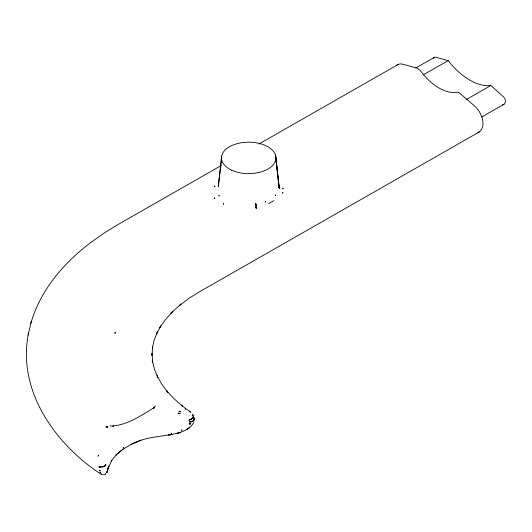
<?xml version="1.0" encoding="UTF-8"?>
<svg xmlns="http://www.w3.org/2000/svg" width="532" height="532" viewBox="0 0 532 532"><rect width="100%" height="100%" fill="white"/><g stroke="black" fill="none" stroke-linecap="round" stroke-linejoin="round"><path stroke-width="0.8" d="M193.375 417.613L193.362 417.181L193.754 417.527M109.978 425.966C126.144 426.079 140.874 415.638 154.007 407.751L154.021 407.199M105.802 464.961L105.782 464.516L105.143 465.839L103.088 466.817L98.985 466.976L103.647 466.358L105.768 464.775L105.688 465.254L105.782 464.516M221.498 156.827L218.273 186.419L218.712 184.006L218.632 184.424M28.568 332.906C16.731 390.109 55.049 444.24 101.08 474.192L101.605 474.491L101.08 474.192M218.366 186.02L221.571 159.494M152.358 348.028L152.604 346.718L152.012 355.536L151.972 353.501L152.757 362.332L152.252 360.191L154.4 368.982L157.884 377.62L156.967 375.705L161.788 384.184L167.893 392.377L166.656 390.821L174.05 398.734L182.629 406.242L181.213 405.158L190.31 411.954M107.863 468.094L107.703 468.892L108.009 467.974L107.717 468.22M152.465 347.735L154.054 340.553L157.339 331.908L156.341 334.296L160.963 325.803L159.527 327.865L165.479 319.566L172.674 311.606L170.952 313.149L181.06 304.038L179.437 305.501L189.053 298.312L199.739 291.649L479.412 131.863M107.637 470.461C105.083 477.364 110.217 463.425 106.786 472.283M30.869 323.316C40.146 290.492 63.408 263.287 90.147 242.958L104.358 232.883L118.217 224.404L221.292 165.512M28.063 335.047L31.375 321.195M108.628 467.076L108.368 467.941L111.547 460.652L111.261 461.064L116.275 454.78L123.165 449.041L115.929 455.079L116.275 454.78M107.63 470.095L107.597 469.576M105.649 465.048L105.143 465.839L103.088 466.817L98.985 466.976M106.353 472.835L105.469 473.4M189.166 423.838L190.536 423.791L190.383 424.157L189.166 423.838L190.536 423.791M193.748 422.408C190.669 428.858 183.221 431.505 176.857 433.494L180.661 432.277C164.355 437.151 146.48 435.814 131.165 444.4L141.253 440.27M113.083 426.165L113.243 426.611L113.07 426.019M153.389 407.831L153.954 408.363L153.502 407.725L155.391 406.049M255.859 207.753L256.49 207.267L255.752 207.287L256.451 207.108L256.683 207.992L255.978 208.178L256.63 207.806L255.859 207.753L256.564 207.573M189.033 420.1C190.948 419.435 194.985 416.915 192.604 414.747L192.737 415C196.96 417.926 185.056 421.909 190.709 419.289L191.939 418.857L192.983 417.281L193.149 417.573L193.216 416.829L193.382 417.121L193.495 415.871L192.604 414.747M105.615 474.059L103.368 474.85M255.393 205.206L256.072 204.78L255.333 204.674L256.052 204.547L256.244 206.05L255.553 206.27L255.466 205.738L256.151 205.412L255.393 205.206L256.105 205.066M122.859 449.294L131.47 444.273M258.771 144.099L397.889 64.618M415.851 67.93L434.418 57.323M423.173 74.912L448.163 60.635A59.012 33.888 60.3 0 0 490.837 85.526L503.358 96.731A3.93 2.254 60.3 0 1 505.4 101.24A7.854 4.509 60.3 0 1 502.541 104.757M268.713 203.59L273.854 200.657M466.557 99.398L490.837 85.526M481.846 116.927L503.984 104.279M256.171 205.591L255.466 205.738L256.244 206.05M189.532 421.896C191.799 422.348 195.271 419.821 194.06 418.125C195.271 420.706 191.66 422.368 189.532 421.896C192.577 422.009 195.257 420.2 194.047 417.913M448.163 60.635L435.642 57.223A3.93 2.254 60.3 0 0 434.112 57.562M101.565 474.165L102.171 474.391L101.645 474.165M153.628 407.592L154.007 407.751M189.206 411.076L190.922 412.433M279.347 187.889L278.968 187.477L279.619 188.368L279.061 187.284L279.26 187.962L275.463 155.005L279.114 187.517L275.928 157.658M193.768 417.726L194.06 418.125M396.659 65.576A15.707 9.024 60.3 0 1 402.791 64.219L416.696 68.01L418.099 68.828A7.854 4.509 60.3 0 1 421.051 71.541A47.228 27.125 60.3 0 0 456.536 92.249A7.854 4.509 60.3 0 1 459.488 92.98L474.797 106.234A15.707 9.024 60.3 0 1 482.963 124.269A19.637 11.278 60.3 0 1 477.729 132.707M433.7 58.314A3.93 2.254 60.3 0 1 433.866 57.895M114.646 333.099L115.61 332.813L114.646 333.099M123.697 447.346L123.677 447.851L123.697 447.346M265.608 201.741L265.588 202.094L265.002 201.861L265.608 201.741M108.821 466.205L108.575 467.202L108.821 466.205M107.424 426.564L107.231 427.622L107.424 426.564M179.118 411.203L180.794 411.755L179.118 411.203M219.051 195.477L218.938 196.015L219.051 195.477M178.712 413.045L178.586 413.564L178.047 413.457L180.222 413.564L178.712 413.045M223.427 203.663L223.32 204.088L223.427 203.663M108.468 467.402L108.195 468.28L108.468 467.402M255.546 203.643L255.287 204.168L255.26 203.683L255.992 203.576L256.012 204.049L255.546 203.643M98.513 455.326L98.061 456.05L98.513 455.326M214.536 186.094L214.975 186.366L214.536 186.094M106.726 426.338L106.094 427.276L106.726 426.338M282.958 192.903L282.392 192.877L282.958 192.903M275.396 195.084L275.41 195.583L275.396 195.084M189.665 427.502L186.772 429.47L189.665 427.502M181.858 430.089L181.512 430.235L182.157 430.388L181.858 430.089M283.11 188.621L282.545 188.774L283.11 188.621M171.883 434.564L168.311 434.977L171.869 434.584M171.55 433.294L171.171 433.341L171.55 433.294M214.822 198.296L214.183 198.064L214.822 198.296M185.635 409.061L185.163 408.849L185.635 409.061M100.528 472.343L100.029 471.997L100.528 472.343M100.116 470.667L99.597 470.195L100.116 470.667M231.606 170.167A27.252 15.734 0 0 0 275.609 160.318A27.252 15.734 0 0 0 238.835 143.241A27.252 15.734 0 0 0 231.606 170.167"/></g></svg>
